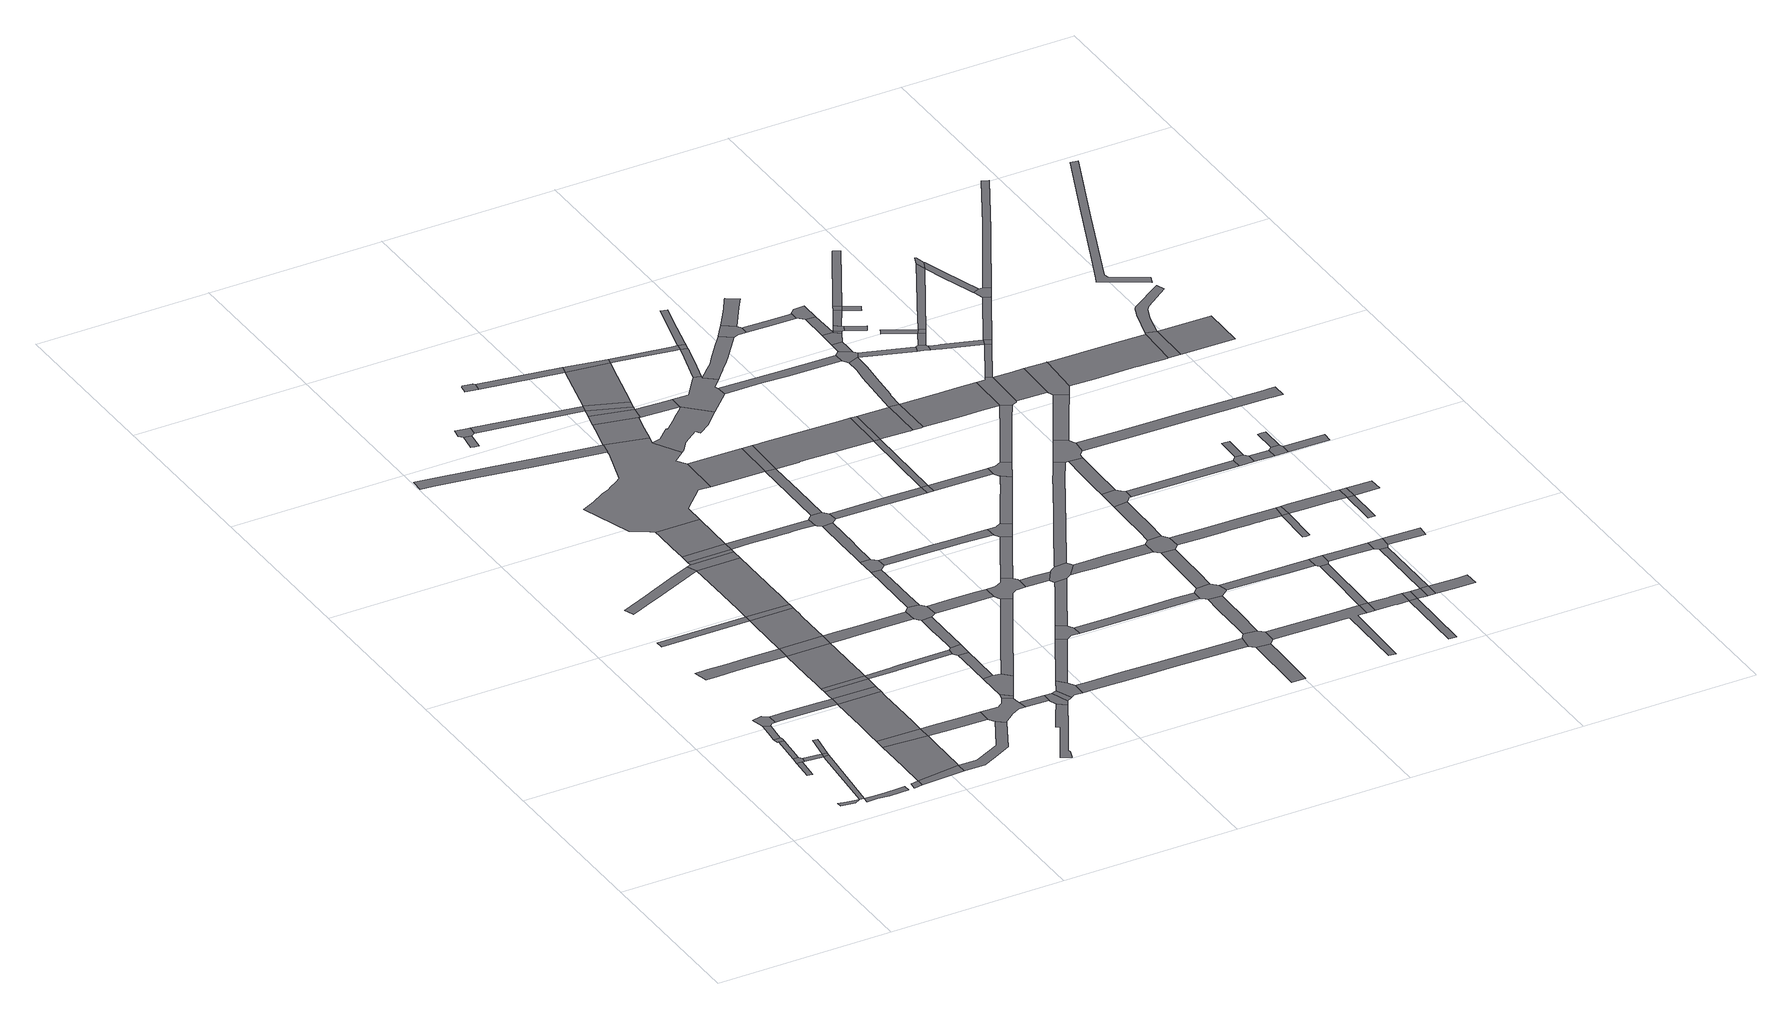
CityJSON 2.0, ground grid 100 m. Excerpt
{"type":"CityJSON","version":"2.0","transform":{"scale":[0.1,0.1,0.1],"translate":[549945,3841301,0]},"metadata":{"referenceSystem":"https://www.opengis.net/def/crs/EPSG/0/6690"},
"CityObjects":{
"road1":{"type":"Road","attributes":{"RoadStructureAttribute.sectionType":"1"},"geometry":[{"type":"MultiSurface","lod":"1","boundaries":[[[0,1,2,3,4,5]]]}]},
"road2":{"type":"Road","attributes":{"RoadStructureAttribute.sectionType":"1"},"geometry":[{"type":"MultiSurface","lod":"1","boundaries":[[[6,7,8,9]]]}]},
"road3":{"type":"Road","geometry":[{"type":"MultiSurface","lod":"1","boundaries":[[[10,6,9,11,12,13,14,15,16]]]}]},
"road4":{"type":"Road","attributes":{"RoadStructureAttribute.sectionType":"1"},"geometry":[{"type":"MultiSurface","lod":"1","boundaries":[[[17,10,16,18]]]}]},
"road5":{"type":"Road","attributes":{"RoadStructureAttribute.sectionType":"1"},"geometry":[{"type":"MultiSurface","lod":"1","boundaries":[[[19,20,5,21]]]}]},
"road6":{"type":"Road","attributes":{"RoadStructureAttribute.sectionType":"1"},"geometry":[{"type":"MultiSurface","lod":"1","boundaries":[[[12,11,20,22]]]}]},
"road7":{"type":"Road","geometry":[{"type":"MultiSurface","lod":"1","boundaries":[[[23,24,25,26,27,28,17,18]]]}]},
"road8":{"type":"Road","attributes":{"RoadStructureAttribute.sectionType":"1"},"geometry":[{"type":"MultiSurface","lod":"1","boundaries":[[[29,30,31,21,32,33,34,35,36,37]]]}]},
"road9":{"type":"Road","attributes":{"RoadStructureAttribute.sectionType":"1"},"geometry":[{"type":"MultiSurface","lod":"1","boundaries":[[[38,39,27,26,40]]]}]},
"road10":{"type":"Road","geometry":[{"type":"MultiSurface","lod":"1","boundaries":[[[22,20,19,41]]]}]},
"road11":{"type":"Road","geometry":[{"type":"MultiSurface","lod":"1","boundaries":[[[42,43,44,38,40,45,46,47,48]]]}]},
"road12":{"type":"Road","geometry":[{"type":"MultiSurface","lod":"1","boundaries":[[[49,50,51,22,41]]]}]},
"road13":{"type":"Road","attributes":{"RoadStructureAttribute.sectionType":"1"},"geometry":[{"type":"MultiSurface","lod":"1","boundaries":[[[52,53,54,55,56]]]}]},
"road14":{"type":"Road","attributes":{"RoadStructureAttribute.sectionType":"1"},"geometry":[{"type":"MultiSurface","lod":"1","boundaries":[[[57,58,59,48,47,60,61,62,63,64]]]}]},
"road15":{"type":"Road","geometry":[{"type":"MultiSurface","lod":"1","boundaries":[[[65,52,56,66]]]}]},
"road16":{"type":"Road","attributes":{"function":"2","RoadStructureAttribute.sectionType":"1"},"geometry":[{"type":"MultiSurface","lod":"1","boundaries":[[[67,68,69,52,65,70,71,72,73,74]]]}]},
"road17":{"type":"Road","attributes":{"RoadStructureAttribute.sectionType":"1"},"geometry":[{"type":"MultiSurface","lod":"1","boundaries":[[[75,76,77,78,79,80,81,82,83,84,85,86]]]}]},
"road18":{"type":"Road","geometry":[{"type":"MultiSurface","lod":"1","boundaries":[[[87,67,74,88]]]}]},
"road19":{"type":"Road","attributes":{"RoadStructureAttribute.sectionType":"1"},"geometry":[{"type":"MultiSurface","lod":"1","boundaries":[[[89,90,91,92]]]}]},
"road20":{"type":"Road","attributes":{"function":"2","RoadStructureAttribute.sectionType":"1"},"geometry":[{"type":"MultiSurface","lod":"1","boundaries":[[[63,93,94,95,87,88,96,97,98,99,100,101]]]}]},
"road21":{"type":"Road","geometry":[{"type":"MultiSurface","lod":"1","boundaries":[[[64,63,101,102]]]}]},
"road22":{"type":"Road","attributes":{"function":"2","RoadStructureAttribute.sectionType":"1"},"geometry":[{"type":"MultiSurface","lod":"1","boundaries":[[[103,104,105,64,102,106]]]}]},
"road23":{"type":"Road","attributes":{"RoadStructureAttribute.sectionType":"1"},"geometry":[{"type":"MultiSurface","lod":"1","boundaries":[[[107,108,109,110,111,112,113,114,115,116,117,118,119]]]}]},
"road24":{"type":"Road","geometry":[{"type":"MultiSurface","lod":"1","boundaries":[[[120,103,106,121]]]}]},
"road25":{"type":"Road","attributes":{"function":"2","RoadStructureAttribute.sectionType":"1"},"geometry":[{"type":"MultiSurface","lod":"1","boundaries":[[[85,122,123,124,125,126,120,121,127,128,129,130,131]]]}]},
"road26":{"type":"Road","attributes":{"RoadStructureAttribute.sectionType":"1"},"geometry":[{"type":"MultiSurface","lod":"1","boundaries":[[[132,133,134,135,136,65,66,137,138,139,140]]]}]},
"road27":{"type":"Road","attributes":{"RoadStructureAttribute.sectionType":"1"},"geometry":[{"type":"MultiSurface","lod":"1","boundaries":[[[141,142,143,88,74,144,145,146,147,148]]]}]},
"road28":{"type":"Road","geometry":[{"type":"MultiSurface","lod":"1","boundaries":[[[86,85,131,149]]]}]},
"road29":{"type":"Road","attributes":{"function":"2","RoadStructureAttribute.sectionType":"1"},"geometry":[{"type":"MultiSurface","lod":"1","boundaries":[[[91,150,151,152,153,154,155,156,157,86,149,158,159,160,161,162]]]}]},
"road30":{"type":"Road","geometry":[{"type":"MultiSurface","lod":"1","boundaries":[[[92,91,162,163,164]]]}]},
"road31":{"type":"Road","attributes":{"function":"2","RoadStructureAttribute.sectionType":"1"},"geometry":[{"type":"MultiSurface","lod":"1","boundaries":[[[119,165,166,167,168,92,164,169,170,171,172,173,174]]]}]},
"road32":{"type":"Road","attributes":{"RoadStructureAttribute.sectionType":"1"},"geometry":[{"type":"MultiSurface","lod":"1","boundaries":[[[175,176,177,178,179,180,181,182,183,184,185,186,187]]]}]},
"road33":{"type":"Road","attributes":{"RoadStructureAttribute.sectionType":"1"},"geometry":[{"type":"MultiSurface","lod":"1","boundaries":[[[188,189,190,121,106,191,192,193,194]]]}]},
"road34":{"type":"Road","geometry":[{"type":"MultiSurface","lod":"1","boundaries":[[[195,196,197,198,199]]]}]},
"road35":{"type":"Road","geometry":[{"type":"MultiSurface","lod":"1","boundaries":[[[200,201,202,203,148,147,132,140,204,205,206,207,208,209,210,211]]]}]},
"road36":{"type":"Road","geometry":[{"type":"MultiSurface","lod":"1","boundaries":[[[212,213,107,119,174,214]]]}]},
"road37":{"type":"Road","geometry":[{"type":"MultiSurface","lod":"1","boundaries":[[[215,216,217,195,199,218,219]]]}]},
"road38":{"type":"Road","attributes":{"RoadStructureAttribute.sectionType":"1"},"geometry":[{"type":"MultiSurface","lod":"1","boundaries":[[[220,212,214,221,222]]]}]},
"road39":{"type":"Road","geometry":[{"type":"MultiSurface","lod":"1","boundaries":[[[223,224,220,222]]]}]},
"road40":{"type":"Road","attributes":{"RoadStructureAttribute.sectionType":"1"},"geometry":[{"type":"MultiSurface","lod":"1","boundaries":[[[225,226,227,228,229,230,231,232,233,234,235,236,237]]]}]},
"road41":{"type":"Road","attributes":{"function":"2","RoadStructureAttribute.sectionType":"1"},"geometry":[{"type":"MultiSurface","lod":"1","boundaries":[[[238,239,240,224,223,241]]]}]},
"road42":{"type":"Road","attributes":{"RoadStructureAttribute.sectionType":"1"},"geometry":[{"type":"MultiSurface","lod":"1","boundaries":[[[242,243,244,245,246,149,131,247,248,249,250,251,252,253,254]]]}]},
"road43":{"type":"Road","attributes":{"RoadStructureAttribute.sectionType":"1"},"geometry":[{"type":"MultiSurface","lod":"1","boundaries":[[[255,200,211,256]]]}]},
"road44":{"type":"Road","attributes":{"RoadStructureAttribute.sectionType":"1"},"geometry":[{"type":"MultiSurface","lod":"1","boundaries":[[[210,209,257,258,259]]]}]},
"road45":{"type":"Road","geometry":[{"type":"MultiSurface","lod":"1","boundaries":[[[260,261,262,255,256,263,264,265]]]}]},
"road46":{"type":"Road","attributes":{"RoadStructureAttribute.sectionType":"1"},"geometry":[{"type":"MultiSurface","lod":"1","boundaries":[[[266,267,268,261,260,269,270]]]}]},
"road47":{"type":"Road","geometry":[{"type":"MultiSurface","lod":"1","boundaries":[[[271,272,194,193,266,270]]]}]},
"road48":{"type":"Road","geometry":[{"type":"MultiSurface","lod":"1","boundaries":[[[259,258,273,225,237,274,275]]]}]},
"road49":{"type":"Road","geometry":[{"type":"MultiSurface","lod":"1","boundaries":[[[187,186,276,277,278,279,280,281,282,283,284,285,286,287,238,241,288,289,290,291,292,293,294,295,296]]]}]},
"road50":{"type":"Road","attributes":{"RoadStructureAttribute.sectionType":"1"},"geometry":[{"type":"MultiSurface","lod":"1","boundaries":[[[297,275,274,298]]]}]},
"road51":{"type":"Road","attributes":{"RoadStructureAttribute.sectionType":"1"},"geometry":[{"type":"MultiSurface","lod":"1","boundaries":[[[299,300,301,302,303,304,305,272,271]]]}]},
"road52":{"type":"Road","attributes":{"RoadStructureAttribute.sectionType":"1"},"geometry":[{"type":"MultiSurface","lod":"1","boundaries":[[[306,219,218,307,308]]]}]},
"road53":{"type":"Road","geometry":[{"type":"MultiSurface","lod":"1","boundaries":[[[309,310,311,312,313,314,315,316]]]}]},
"road54":{"type":"Road","geometry":[{"type":"MultiSurface","lod":"1","boundaries":[[[317,318,297,298,319,320,321,322,323]]]}]},
"road55":{"type":"Road","geometry":[{"type":"MultiSurface","lod":"1","boundaries":[[[324,254,253,325,326,301,300,327,328,329,330]]]}]},
"road56":{"type":"Road","attributes":{"RoadStructureAttribute.sectionType":"1"},"geometry":[{"type":"MultiSurface","lod":"1","boundaries":[[[223,222,331,332,333,334,335,336,337,338,339]]]}]},
"road57":{"type":"Road","attributes":{"RoadStructureAttribute.sectionType":"1"},"geometry":[{"type":"MultiSurface","lod":"1","boundaries":[[[340,341,342,324,330,343,344,345]]]}]},
"road58":{"type":"Road","attributes":{"RoadStructureAttribute.sectionType":"1"},"geometry":[{"type":"MultiSurface","lod":"1","boundaries":[[[346,347,348,349,265,264,350,351]]]}]},
"road59":{"type":"Road","geometry":[{"type":"MultiSurface","lod":"1","boundaries":[[[352,340,345,353,354,355,356,357]]]}]},
"road60":{"type":"Road","attributes":{"RoadStructureAttribute.sectionType":"1"},"geometry":[{"type":"MultiSurface","lod":"1","boundaries":[[[358,359,360,361,317,323,362,363]]]}]},
"road61":{"type":"Road","geometry":[{"type":"MultiSurface","lod":"1","boundaries":[[[364,365,296,295,366,367,368]]]}]},
"road62":{"type":"Road","attributes":{"RoadStructureAttribute.sectionType":"1"},"geometry":[{"type":"MultiSurface","lod":"1","boundaries":[[[369,315,314,313,370,371]]]}]},
"road63":{"type":"Road","attributes":{"RoadStructureAttribute.sectionType":"1"},"geometry":[{"type":"MultiSurface","lod":"1","boundaries":[[[372,373,329,328,374,375,376,377]]]}]},
"road64":{"type":"Road","attributes":{"RoadStructureAttribute.sectionType":"1"},"geometry":[{"type":"MultiSurface","lod":"1","boundaries":[[[378,379,380,381,382,383,384,352,357]]]}]},
"road65":{"type":"Road","geometry":[{"type":"MultiSurface","lod":"1","boundaries":[[[385,364,368,386,387,388]]]}]},
"road66":{"type":"Road","geometry":[{"type":"MultiSurface","lod":"1","boundaries":[[[389,390,391,339,338,392,393,381,380,394,395,396,397,398]]]}]},
"road67":{"type":"Road","attributes":{"function":"2","RoadStructureAttribute.sectionType":"1"},"geometry":[{"type":"MultiSurface","lod":"1","boundaries":[[[307,399,385,388,400]]]}]},
"road68":{"type":"Road","attributes":{"function":"2","RoadStructureAttribute.sectionType":"1"},"geometry":[{"type":"MultiSurface","lod":"1","boundaries":[[[291,290,401,402]]]}]},
"road69":{"type":"Road","geometry":[{"type":"MultiSurface","lod":"1","boundaries":[[[308,307,400,403,404]]]}]},
"road70":{"type":"Road","geometry":[{"type":"MultiSurface","lod":"1","boundaries":[[[405,406,358,363,407,408,409,410,411]]]}]},
"road71":{"type":"Road","attributes":{"RoadStructureAttribute.sectionType":"1"},"geometry":[{"type":"MultiSurface","lod":"1","boundaries":[[[412,389,398,413,414]]]}]},
"road72":{"type":"Road","attributes":{"function":"2","RoadStructureAttribute.sectionType":"1"},"geometry":[{"type":"MultiSurface","lod":"1","boundaries":[[[370,415,416,404,403,417,418,419]]]}]},
"road73":{"type":"Road","attributes":{"function":"3","RoadStructureAttribute.sectionType":"1"},"geometry":[{"type":"MultiSurface","lod":"1","boundaries":[[[420,421,422,423,424,425,426,427,428,429,430,431,432,294,293,433,434,435,436,437,438]]]}]},
"road74":{"type":"Road","geometry":[{"type":"MultiSurface","lod":"1","boundaries":[[[439,440,441,442,377,376,346,351,443,444,445,446,447,448,449]]]}]},
"road75":{"type":"Road","attributes":{"RoadStructureAttribute.sectionType":"1"},"geometry":[{"type":"MultiSurface","lod":"1","boundaries":[[[450,451,452,453,454,322,321,455,456,457,458,459,460,461,462,463]]]}]},
"road76":{"type":"Road","attributes":{"RoadStructureAttribute.sectionType":"1"},"geometry":[{"type":"MultiSurface","lod":"1","boundaries":[[[464,465,388,387,466,467,468,469]]]}]},
"road77":{"type":"Road","geometry":[{"type":"MultiSurface","lod":"1","boundaries":[[[402,401,412,414,470]]]}]},
"road78":{"type":"Road","attributes":{"RoadStructureAttribute.sectionType":"1"},"geometry":[{"type":"MultiSurface","lod":"1","boundaries":[[[471,472,473,474,475,476,477,478,479,356,355,480,481,482,483,484,485]]]}]},
"road79":{"type":"Road","geometry":[{"type":"MultiSurface","lod":"1","boundaries":[[[371,370,419,486]]]}]},
"road80":{"type":"Road","attributes":{"RoadStructureAttribute.sectionType":"1"},"geometry":[{"type":"MultiSurface","lod":"1","boundaries":[[[487,488,489,490,491,492,405,411]]]}]},
"road81":{"type":"Road","attributes":{"RoadStructureAttribute.sectionType":"1"},"geometry":[{"type":"MultiSurface","lod":"1","boundaries":[[[493,395,394,494,495,496,497,498,499,500]]]}]},
"road82":{"type":"Road","attributes":{"RoadStructureAttribute.sectionType":"1"},"geometry":[{"type":"MultiSurface","lod":"1","boundaries":[[[501,447,446,502,503,504]]]}]},
"road83":{"type":"Road","attributes":{"RoadStructureAttribute.sectionType":"1"},"geometry":[{"type":"MultiSurface","lod":"1","boundaries":[[[505,506,507,508,439,449,509,510,511]]]}]},
"road84":{"type":"Road","geometry":[{"type":"MultiSurface","lod":"1","boundaries":[[[512,513,514,469,468,420,438,515,516,517,518,519,520,521]]]}]},
"road85":{"type":"Road","attributes":{"RoadStructureAttribute.sectionType":"1"},"geometry":[{"type":"MultiSurface","lod":"1","boundaries":[[[522,523,524,525,410,409,526,527,528,529,530,531]]]}]},
"road86":{"type":"Road","geometry":[{"type":"MultiSurface","lod":"1","boundaries":[[[532,533,534,504,503,489,488,535,536]]]}]},
"road87":{"type":"Road","attributes":{"function":"2","RoadStructureAttribute.sectionType":"1"},"geometry":[{"type":"MultiSurface","lod":"1","boundaries":[[[537,538,539,470,414,540,541,542,543,544,545,546,547,548]]]}]},
"road88":{"type":"Road","attributes":{"RoadStructureAttribute.sectionType":"1"},"geometry":[{"type":"MultiSurface","lod":"1","boundaries":[[[549,486,419,550,551,552,553,554]]]}]},
"road89":{"type":"Road","geometry":[{"type":"MultiSurface","lod":"1","boundaries":[[[555,556,485,484,505,511,557]]]}]},
"road90":{"type":"Road","geometry":[{"type":"MultiSurface","lod":"1","boundaries":[[[500,499,558,559]]]}]},
"road91":{"type":"Road","attributes":{"RoadStructureAttribute.sectionType":"1"},"geometry":[{"type":"MultiSurface","lod":"1","boundaries":[[[553,560,512,521,561,562,563,564,565]]]}]},
"road92":{"type":"Road","attributes":{"RoadStructureAttribute.sectionType":"1"},"geometry":[{"type":"MultiSurface","lod":"1","boundaries":[[[566,567,568,569,570,571,572,573]]]}]},
"road93":{"type":"Road","attributes":{"RoadStructureAttribute.sectionType":"1"},"geometry":[{"type":"MultiSurface","lod":"1","boundaries":[[[547,500,559,574]]]}]},
"road94":{"type":"Road","geometry":[{"type":"MultiSurface","lod":"1","boundaries":[[[575,463,462,566,573,576,577,578,579]]]}]},
"road95":{"type":"Road","geometry":[{"type":"MultiSurface","lod":"1","boundaries":[[[554,553,565,580]]]}]},
"road96":{"type":"Road","attributes":{"RoadStructureAttribute.sectionType":"1"},"geometry":[{"type":"MultiSurface","lod":"1","boundaries":[[[581,582,583,536,535,584,585,586,587,588,589,590]]]}]},
"road97":{"type":"Road","attributes":{"function":"3","RoadStructureAttribute.sectionType":"1"},"geometry":[{"type":"MultiSurface","lod":"1","boundaries":[[[591,592,593,594,595,596,597,598,520,519,599,600,601,602,603,604,605,606,607]]]}]},
"road98":{"type":"Road","attributes":{"RoadStructureAttribute.sectionType":"1"},"geometry":[{"type":"MultiSurface","lod":"1","boundaries":[[[608,609,559,558,610,611,612,613]]]}]},
"road99":{"type":"Road","geometry":[{"type":"MultiSurface","lod":"1","boundaries":[[[548,547,574,614]]]}]},
"road100":{"type":"Road","attributes":{"RoadStructureAttribute.sectionType":"1"},"geometry":[{"type":"MultiSurface","lod":"1","boundaries":[[[615,616,617,618,619,620,621,622,555,557,623,624,625,626]]]}]},
"road101":{"type":"Road","attributes":{"RoadStructureAttribute.sectionType":"1"},"geometry":[{"type":"MultiSurface","lod":"1","boundaries":[[[627,628,629,630,631,575,579,632,633,634]]]}]},
"road102":{"type":"Road","attributes":{"RoadStructureAttribute.sectionType":"1"},"geometry":[{"type":"MultiSurface","lod":"1","boundaries":[[[635,554,580,636,637,638]]]}]},
"road103":{"type":"Road","attributes":{"RoadStructureAttribute.sectionType":"1"},"geometry":[{"type":"MultiSurface","lod":"1","boundaries":[[[639,516,515,640,641,642,643]]]}]},
"road104":{"type":"Road","geometry":[{"type":"MultiSurface","lod":"1","boundaries":[[[644,645,646,531,530,647,627,634,648,649,650,651]]]}]},
"road105":{"type":"Road","attributes":{"RoadStructureAttribute.sectionType":"1"},"geometry":[{"type":"MultiSurface","lod":"1","boundaries":[[[652,653,654,655,656,657,658,659,660,661,662,663,664,533,532,665,666,667,668,669,670,671,672,673,674]]]}]},
"road106":{"type":"Road","attributes":{"function":"2","RoadStructureAttribute.sectionType":"1"},"geometry":[{"type":"MultiSurface","lod":"1","boundaries":[[[675,614,574,676,677,678,679,680,681]]]}]},
"road107":{"type":"Road","attributes":{"RoadStructureAttribute.sectionType":"1"},"geometry":[{"type":"MultiSurface","lod":"1","boundaries":[[[682,683,684,685,646,645,686,687,688]]]}]},
"road108":{"type":"Road","attributes":{"RoadStructureAttribute.sectionType":"1"},"geometry":[{"type":"MultiSurface","lod":"1","boundaries":[[[689,690,691,692,578,577,693,694,695,696,697,698,699,700,701,702,703,704]]]}]},
"road109":{"type":"Road","geometry":[{"type":"MultiSurface","lod":"1","boundaries":[[[705,706,707,591,607,708,709,710,711,712]]]}]},
"road110":{"type":"Road","geometry":[{"type":"MultiSurface","lod":"1","boundaries":[[[713,714,715,613,612,716,615,626,717]]]}]},
"road111":{"type":"Road","geometry":[{"type":"MultiSurface","lod":"1","boundaries":[[[681,680,718,719,720,721]]]}]},
"road112":{"type":"Road","geometry":[{"type":"MultiSurface","lod":"1","boundaries":[[[722,723,590,589,682,688,724,725]]]}]},
"road113":{"type":"Road","attributes":{"RoadStructureAttribute.sectionType":"1"},"geometry":[{"type":"MultiSurface","lod":"1","boundaries":[[[726,727,728,729,730,731,723,722]]]}]},
"road114":{"type":"Road","attributes":{"function":"3","RoadStructureAttribute.sectionType":"1"},"geometry":[{"type":"MultiSurface","lod":"1","boundaries":[[[732,733,734,735,705,712,736,737]]]}]},
"road115":{"type":"Road","attributes":{"RoadStructureAttribute.sectionType":"1"},"geometry":[{"type":"MultiSurface","lod":"1","boundaries":[[[738,739,740,741,742,743,744,745,681,721]]]}]},
"road116":{"type":"Road","attributes":{"RoadStructureAttribute.sectionType":"1"},"geometry":[{"type":"MultiSurface","lod":"1","boundaries":[[[746,711,710,747,748,749]]]}]},
"road117":{"type":"Road","attributes":{"RoadStructureAttribute.sectionType":"1"},"geometry":[{"type":"MultiSurface","lod":"1","boundaries":[[[651,650,750,751,752,753]]]}]},
"road118":{"type":"Road","geometry":[{"type":"MultiSurface","lod":"1","boundaries":[[[754,755,756,729,728,757,758,759,760]]]}]},
"road119":{"type":"Road","geometry":[{"type":"MultiSurface","lod":"1","boundaries":[[[761,762,763,643,642,764,765,743,742,766,767]]]}]},
"road120":{"type":"Road","attributes":{"RoadStructureAttribute.sectionType":"1"},"geometry":[{"type":"MultiSurface","lod":"1","boundaries":[[[768,769,713,717,770,771,772]]]}]},
"road121":{"type":"Road","attributes":{"function":"2","RoadStructureAttribute.sectionType":"1"},"geometry":[{"type":"MultiSurface","lod":"1","boundaries":[[[773,774,775,776,721,720,777,778,779,768,780]]]}]},
"road122":{"type":"Road","attributes":{"RoadStructureAttribute.sectionType":"1"},"geometry":[{"type":"MultiSurface","lod":"1","boundaries":[[[781,782,783,784,756,755,785,786,787]]]}]},
"road123":{"type":"Road","attributes":{"RoadStructureAttribute.sectionType":"1"},"geometry":[{"type":"MultiSurface","lod":"1","boundaries":[[[788,761,767,789,790]]]}]},
"road124":{"type":"Road","geometry":[{"type":"MultiSurface","lod":"1","boundaries":[[[704,703,791,792]]]}]},
"road125":{"type":"Road","geometry":[{"type":"MultiSurface","lod":"1","boundaries":[[[793,794,795,788,790,796,797]]]}]},
"road126":{"type":"Road","geometry":[{"type":"MultiSurface","lod":"1","boundaries":[[[798,799,800,652,674,781,787,801,802,803,804,805,806]]]}]},
"road127":{"type":"Road","attributes":{"RoadStructureAttribute.sectionType":"1"},"geometry":[{"type":"MultiSurface","lod":"1","boundaries":[[[807,793,797,808,809]]]}]},
"road128":{"type":"Road","attributes":{"RoadStructureAttribute.sectionType":"1"},"geometry":[{"type":"MultiSurface","lod":"1","boundaries":[[[810,797,796,811]]]}]},
"road129":{"type":"Road","geometry":[{"type":"MultiSurface","lod":"1","boundaries":[[[812,813,749,748,814,815,807,809,816]]]}]},
"road130":{"type":"Road","attributes":{"RoadStructureAttribute.sectionType":"1"},"geometry":[{"type":"MultiSurface","lod":"1","boundaries":[[[817,818,819,820,821,725,724,822,823,824,825,826,827,828,829,830,831,832,833,834]]]}]},
"road131":{"type":"Road","geometry":[{"type":"MultiSurface","lod":"1","boundaries":[[[835,810,811,836,837,838]]]}]},
"road132":{"type":"Road","attributes":{"RoadStructureAttribute.sectionType":"1"},"geometry":[{"type":"MultiSurface","lod":"1","boundaries":[[[839,840,841,704,792,842]]]}]},
"road133":{"type":"Road","attributes":{"RoadStructureAttribute.sectionType":"1"},"geometry":[{"type":"MultiSurface","lod":"1","boundaries":[[[766,742,843,844]]]}]},
"road134":{"type":"Road","attributes":{"RoadStructureAttribute.sectionType":"1"},"geometry":[{"type":"MultiSurface","lod":"1","boundaries":[[[845,846,847,848,849,792,791,850,851,852,853,854]]]}]},
"road135":{"type":"Road","geometry":[{"type":"MultiSurface","lod":"1","boundaries":[[[855,856,857,837,836]]]}]},
"road136":{"type":"Road","attributes":{"RoadStructureAttribute.sectionType":"1"},"geometry":[{"type":"MultiSurface","lod":"1","boundaries":[[[858,835,838,859]]]}]},
"road137":{"type":"Road","geometry":[{"type":"MultiSurface","lod":"1","boundaries":[[[753,752,839,842,860,861]]]}]},
"road138":{"type":"Road","attributes":{"RoadStructureAttribute.sectionType":"1"},"geometry":[{"type":"MultiSurface","lod":"1","boundaries":[[[853,862,863,864]]]}]},
"road139":{"type":"Road","geometry":[{"type":"MultiSurface","lod":"1","boundaries":[[[865,866,867,780,768,772,868,869,870,871,872,873]]]}]},
"road140":{"type":"Road","geometry":[{"type":"MultiSurface","lod":"1","boundaries":[[[874,858,859,875]]]}]},
"road141":{"type":"Road","geometry":[{"type":"MultiSurface","lod":"1","boundaries":[[[854,853,864,876]]]}]},
"road142":{"type":"Road","geometry":[{"type":"MultiSurface","lod":"1","boundaries":[[[877,878,844,843,879,880,881,882,883]]]}]},
"road143":{"type":"Road","attributes":{"RoadStructureAttribute.sectionType":"1"},"geometry":[{"type":"MultiSurface","lod":"1","boundaries":[[[884,885,798,806,886,887,888,889]]]}]},
"road144":{"type":"Road","attributes":{"RoadStructureAttribute.sectionType":"1"},"geometry":[{"type":"MultiSurface","lod":"1","boundaries":[[[760,759,890,891]]]}]},
"road145":{"type":"Road","geometry":[{"type":"MultiSurface","lod":"1","boundaries":[[[892,893,894,875,859]]]}]},
"road146":{"type":"Road","geometry":[{"type":"MultiSurface","lod":"1","boundaries":[[[895,896,897,898,899]]]}]},
"road147":{"type":"Road","attributes":{"RoadStructureAttribute.sectionType":"1"},"geometry":[{"type":"MultiSurface","lod":"1","boundaries":[[[900,876,864,901,902]]]}]},
"road148":{"type":"Road","attributes":{"RoadStructureAttribute.sectionType":"1"},"geometry":[{"type":"MultiSurface","lod":"1","boundaries":[[[898,877,883,903]]]}]},
"road149":{"type":"Road","attributes":{"RoadStructureAttribute.sectionType":"1"},"geometry":[{"type":"MultiSurface","lod":"1","boundaries":[[[904,861,860,905,906,907]]]}]},
"road150":{"type":"Road","geometry":[{"type":"MultiSurface","lod":"1","boundaries":[[[833,908,909,910,911]]]}]},
"road151":{"type":"Road","attributes":{"function":"2","RoadStructureAttribute.sectionType":"1"},"geometry":[{"type":"MultiSurface","lod":"1","boundaries":[[[912,872,871,913,914,915]]]}]},
"road152":{"type":"Road","geometry":[{"type":"MultiSurface","lod":"1","boundaries":[[[902,901,916,917]]]}]},
"road153":{"type":"Road","geometry":[{"type":"MultiSurface","lod":"1","boundaries":[[[899,898,903,918]]]}]},
"road154":{"type":"Road","geometry":[{"type":"MultiSurface","lod":"1","boundaries":[[[834,833,911,919]]]}]},
"road155":{"type":"Road","attributes":{"RoadStructureAttribute.sectionType":"1"},"geometry":[{"type":"MultiSurface","lod":"1","boundaries":[[[920,865,873,921]]]}]},
"road156":{"type":"Road","attributes":{"RoadStructureAttribute.sectionType":"1"},"geometry":[{"type":"MultiSurface","lod":"1","boundaries":[[[922,923,924,881,880,925,926,927,928]]]}]},
"road157":{"type":"Road","attributes":{"RoadStructureAttribute.sectionType":"1"},"geometry":[{"type":"MultiSurface","lod":"1","boundaries":[[[929,902,917,930]]]}]},
"road158":{"type":"Road","attributes":{"RoadStructureAttribute.sectionType":"1"},"geometry":[{"type":"MultiSurface","lod":"1","boundaries":[[[931,932,874,875,933]]]}]},
"road159":{"type":"Road","geometry":[{"type":"MultiSurface","lod":"1","boundaries":[[[934,935,915,914,936,884,889,937,938,939]]]}]},
"road160":{"type":"Road","attributes":{"RoadStructureAttribute.sectionType":"1"},"geometry":[{"type":"MultiSurface","lod":"1","boundaries":[[[940,941,917,916,942,943,944]]]}]},
"road161":{"type":"Road","geometry":[{"type":"MultiSurface","lod":"1","boundaries":[[[907,906,945,929,930,946,947]]]}]},
"road162":{"type":"Road","geometry":[{"type":"MultiSurface","lod":"1","boundaries":[[[928,927,920,921,948,949]]]}]},
"road163":{"type":"Road","attributes":{"RoadStructureAttribute.sectionType":"1"},"geometry":[{"type":"MultiSurface","lod":"1","boundaries":[[[950,919,911,951,952,953,954,955,956]]]}]},
"road164":{"type":"Road","attributes":{"RoadStructureAttribute.sectionType":"1"},"geometry":[{"type":"MultiSurface","lod":"1","boundaries":[[[957,958,959,899,918,960,961,962]]]}]},
"road165":{"type":"Road","geometry":[{"type":"MultiSurface","lod":"1","boundaries":[[[963,891,890,964,965,966,967]]]}]},
"road166":{"type":"Road","geometry":[{"type":"MultiSurface","lod":"1","boundaries":[[[968,969,970,963,967]]]}]},
"road167":{"type":"Road","attributes":{"RoadStructureAttribute.sectionType":"1"},"geometry":[{"type":"MultiSurface","lod":"1","boundaries":[[[947,946,971,972]]]}]},
"road168":{"type":"Road","attributes":{"RoadStructureAttribute.sectionType":"1"},"geometry":[{"type":"MultiSurface","lod":"1","boundaries":[[[973,974,975,976,977,978,979,980,981,803,802,982,983,984,985,986,987,988,989]]]}]},
"road169":{"type":"Road","attributes":{"RoadStructureAttribute.sectionType":"1"},"geometry":[{"type":"MultiSurface","lod":"1","boundaries":[[[990,928,949,991,992]]]}]},
"road170":{"type":"Road","geometry":[{"type":"MultiSurface","lod":"1","boundaries":[[[955,993,994,995,996,997,998]]]}]},
"road171":{"type":"Road","attributes":{"RoadStructureAttribute.sectionType":"1"},"geometry":[{"type":"MultiSurface","lod":"1","boundaries":[[[966,965,999,1000]]]}]},
"road172":{"type":"Road","geometry":[{"type":"MultiSurface","lod":"1","boundaries":[[[956,955,998,1001]]]}]},
"road173":{"type":"Road","geometry":[{"type":"MultiSurface","lod":"1","boundaries":[[[1002,1000,999,1003,1004,1005]]]}]},
"road174":{"type":"Road","attributes":{"function":"2","RoadStructureAttribute.sectionType":"1"},"geometry":[{"type":"MultiSurface","lod":"1","boundaries":[[[1006,1007,1008,939,938,1009,1010,1011,1012,1013,1014]]]}]},
"road175":{"type":"Road","geometry":[{"type":"MultiSurface","lod":"1","boundaries":[[[1015,957,962,1016,1017]]]}]},
"road176":{"type":"Road","attributes":{"RoadStructureAttribute.sectionType":"1"},"geometry":[{"type":"MultiSurface","lod":"1","boundaries":[[[1001,998,1018,1019]]]}]},
"road177":{"type":"Road","geometry":[{"type":"MultiSurface","lod":"1","boundaries":[[[1020,1021,1022,1002,1005]]]}]},
"road178":{"type":"Road","attributes":{"RoadStructureAttribute.sectionType":"1"},"geometry":[{"type":"MultiSurface","lod":"1","boundaries":[[[1023,1024,1025,1016,962,1026,1027,1028,1029]]]}]},
"road179":{"type":"Road","geometry":[{"type":"MultiSurface","lod":"1","boundaries":[[[1029,1028,1030,1031,990,992,1032,1033,1034,1035,1036]]]}]},
"road180":{"type":"Road","attributes":{"RoadStructureAttribute.sectionType":"1"},"geometry":[{"type":"MultiSurface","lod":"1","boundaries":[[[1004,1003,1037,1038]]]}]},
"road181":{"type":"Road","geometry":[{"type":"MultiSurface","lod":"1","boundaries":[[[1039,1014,1013,1040,1041]]]}]},
"road182":{"type":"Road","attributes":{"RoadStructureAttribute.sectionType":"1"},"geometry":[{"type":"MultiSurface","lod":"1","boundaries":[[[1042,1043,1044,1036,1035,1045,1046,1047,1048]]]}]},
"road183":{"type":"Road","attributes":{"function":"2","RoadStructureAttribute.sectionType":"1"},"geometry":[{"type":"MultiSurface","lod":"1","boundaries":[[[1041,1040,1049,1050,1051]]]}]},
"road184":{"type":"Road","attributes":{"RoadStructureAttribute.sectionType":"1"},"geometry":[{"type":"MultiSurface","lod":"1","boundaries":[[[1052,1053,1054,1055,1056,1057,1039,1041,1058,1059,1060,1061,1062,1063]]]}]},
"road185":{"type":"Road","attributes":{"RoadStructureAttribute.sectionType":"1"},"geometry":[{"type":"MultiSurface","lod":"1","boundaries":[[[1064,1065,1066,1067,1068,1069,1070,1071,1072,1073,1074,1075]]]}]}
},
"vertices":[
[483,180,0],[419,191,0],[370,201,0],[371,173,0],[451,160,0],[485,180,0],
[377,636,0],[365,508,0],[397,505,0],[408,633,0],
[382,683,0],[420,632,0],[423,663,0],[420,668,0],[418,671,0],[416,673,0],[410,681,0],
[399,859,0],[428,855,0],
[556,627,0],[526,622,0],[508,177,0],
[531,652,0],
[429,865,0],[429,869,0],[426,887,0],[425,889,0],[386,888,0],[392,859,0],
[706,176,0],[635,174,0],[565,175,0],[507,143,0],[568,142,0],[634,137,0],[689,138,0],[744,139,0],[743,178,0],
[400,1025,0],[394,959,0],[438,1013,0],
[559,647,0],
[440,1114,0],[385,1101,0],[401,1034,0],[452,1024,0],[457,1029,0],[473,1029,0],[473,1091,0],
[582,782,0],[554,787,0],[532,652,0],
[828,189,0],[782,180,0],[778,140,0],[783,140,0],[828,148,0],
[761,1086,0],[688,1088,0],[597,1089,0],[509,1029,0],[612,1028,0],[711,1026,0],[834,1025,0],[834,1084,0],
[1078,221,0],[1077,160,0],
[830,557,0],[830,424,0],[829,338,0],[1079,230,0],[1080,348,0],[1081,459,0],[1081,539,0],[1081,540,0],
[745,1632,0],[644,1633,0],[530,1633,0],[425,1635,0],[353,1635,0],[372,1555,0],[439,1554,0],[540,1554,0],[659,1553,0],[753,1552,0],[834,1550,0],[835,1629,0],
[831,621,0],[1081,618,0],
[330,1982,0],[330,1937,0],[839,1938,0],[839,1978,0],
[833,936,0],[832,793,0],[831,677,0],[1082,699,0],[1083,846,0],[1083,852,0],[1083,853,0],[1083,985,0],[1084,1023,0],
[1084,1081,0],
[834,1159,0],[834,1108,0],[834,1094,0],[1084,1160,0],
[816,2539,0],[788,2528,0],[714,2496,0],[635,2462,0],[542,2421,0],[499,2403,0],[338,2332,0],[359,2279,0],[382,2287,0],[459,2320,0],[527,2349,0],[664,2407,0],[839,2482,0],
[833,1194,0],[1084,1196,0],
[835,1550,0],[834,1448,0],[834,1349,0],[834,1338,0],[833,1247,0],[1084,1198,0],[1084,1232,0],[1085,1370,0],[1085,1499,0],[1085,1552,0],
[1443,494,0],[1394,401,0],[1336,291,0],[1269,258,0],[1184,219,0],[1196,158,0],[1265,192,0],[1382,249,0],[1491,457,0],
[1295,613,0],[1241,615,0],[1138,617,0],[1177,537,0],[1279,534,0],[1370,532,0],[1420,530,0],[1424,611,0],
[1087,1629,0],
[839,1925,0],[839,1919,0],[839,1918,0],[838,1869,0],[838,1843,0],[837,1833,0],[838,1804,0],[838,1757,0],[1088,1758,0],[1088,1851,0],[1088,1870,0],[1088,1919,0],[1088,1936,0],
[1088,1952,0],[1089,1974,0],
[841,2292,0],[840,2135,0],[840,2065,0],[840,2032,0],[1089,1994,0],[1090,2074,0],[1090,2190,0],[1090,2219,0],[1090,2294,0],[1091,2482,0],
[874,3785,0],[407,3858,0],[19,3918,0],[13,3919,0],[8,3846,0],[77,3836,0],[317,3798,0],[346,3794,0],[471,3774,0],[597,3754,0],[971,3696,0],[1004,3691,0],[1018,3762,0],
[1288,1201,0],[1253,1200,0],[1245,1200,0],[1246,1160,0],[1253,1160,0],[1570,1160,0],[1577,1202,0],
[440,4167,0],[425,4066,0],[446,4063,0],[469,4060,0],[484,4160,0],
[1580,667,0],[1557,629,0],[1535,612,0],[1528,608,0],[1496,467,0],[1525,489,0],[1557,514,0],[1581,528,0],[1605,541,0],[1646,539,0],[1638,595,0],[1631,641,0],
[841,2550,0],[828,2545,0],[1091,2550,0],
[490,4233,0],[431,4243,0],[422,4190,0],[507,4176,0],[515,4230,0],
[841,2577,0],[1091,2568,0],[1091,2578,0],
[1092,2638,0],[841,2634,0],
[1793,490,0],[1741,398,0],[1684,298,0],[1704,288,0],[1652,198,0],[1560,35,0],[1614,6,0],[1633,61,0],[1628,73,0],[1762,311,0],[1821,418,0],[1822,419,0],[1840,452,0],
[841,2906,0],[841,2860,0],[840,2735,0],[1093,2904,0],
[1407,1628,0],[1281,1629,0],[1185,1630,0],[1178,1630,0],[1174,1630,0],[1174,1550,0],[1269,1550,0],[1369,1549,0],[1370,1549,0],[1376,1549,0],[1486,1548,0],[1566,1547,0],[1564,1626,0],
[1590,706,0],[1643,663,0],
[1686,538,0],[1779,534,0],[1781,589,0],
[1649,882,0],[1590,875,0],[1590,772,0],[1680,728,0],[1736,829,0],[1692,873,0],
[1592,1134,0],[1592,1079,0],[1592,970,0],[1650,1040,0],[1651,1133,0],
[1652,1219,0],[1592,1215,0],
[1779,529,0],[1858,486,0],[1823,587,0],
[1004,3687,0],[1001,3671,0],[932,3441,0],[899,3421,0],[855,3393,0],[835,3380,0],[800,3364,0],[787,3358,0],[711,3311,0],[629,3272,0],[727,2978,0],[817,2921,0],[1094,3024,0],[1224,3151,0],[1294,3149,0],[1300,3397,0],[1260,3448,0],[1329,3503,0],[1243,3659,0],[1254,3704,0],[1020,3762,0],
[1855,598,0],[1892,506,0],
[1653,1394,0],[1653,1519,0],[1594,1514,0],[1594,1477,0],[1593,1408,0],[1593,1352,0],[1593,1351,0],
[623,4215,0],[1100,4090,0],[1110,4134,0],
[677,4600,0],[667,4590,0],[660,4547,0],[659,4542,0],[732,4530,0],[733,4535,0],[740,4579,0],[731,4592,0],
[1899,680,0],[1857,602,0],[1910,516,0],[1913,518,0],[1962,517,0],[1963,597,0],[1942,637,0],
[1594,1656,0],[1567,1546,0],[1583,1527,0],[1663,1526,0],[1688,1542,0],[1682,1621,0],[1655,1650,0],
[1202,2577,0],[1265,2576,0],[1330,2576,0],[1387,2574,0],[1422,2573,0],[1445,2573,0],[1504,2572,0],[1572,2570,0],[1569,2632,0],
[1596,2038,0],[1596,1923,0],[1595,1780,0],[1655,1754,0],[1655,1929,0],[1655,2037,0],
[2042,1497,0],[1852,1160,0],[1850,1156,0],[1821,1105,0],[1948,1207,0],[2093,1468,0],
[1596,2150,0],[1665,2046,0],[1674,2054,0],[1687,2064,0],[1685,2124,0],[1655,2151,0],
[2092,1028,0],[2048,949,0],[1951,774,0],[1931,738,0],[2007,754,0],[2144,999,0],
[1066,3952,0],[1056,3910,0],[1276,3796,0],[1291,3855,0],[1302,3901,0],
[1202,4506,0],[1193,4459,0],[1203,4506,0],
[1956,1617,0],[1807,1619,0],[1748,1541,0],[1848,1539,0],[2022,1538,0],[2023,1616,0],
[1656,2300,0],[1657,2332,0],[1660,2544,0],[1599,2540,0],[1598,2332,0],[1598,2300,0],[1596,2171,0],
[1087,4037,0],[1307,3900,0],[1310,3900,0],[1322,3978,0],
[1601,2660,0],[1590,2651,0],[1579,2641,0],[1580,2561,0],[1589,2551,0],[1691,2570,0],[1687,2630,0],[1678,2640,0],[1670,2649,0],[1661,2659,0],
[1096,4073,0],[1328,4005,0],
[1605,3141,0],[1608,3389,0],
[1340,4051,0],[1112,4134,0],
[2156,1142,0],[2121,1081,0],[2156,1006,0],[2180,1019,0],[2226,1018,0],[2227,1077,0],[2208,1112,0],
[1605,3139,0],[1662,2893,0],[1664,3136,0],
[1158,4321,0],[1113,4136,0],[1345,4070,0],[1400,4296,0],[1433,4425,0],
[1536,3887,0],[1531,3881,0],[1523,3871,0],[1519,3866,0],[1480,3830,0],[1434,3787,0],[1375,3732,0],[1371,3738,0],[1370,3738,0],[1347,3717,0],[1340,3710,0],[1297,3669,0],[1250,3661,0],[1347,3518,0],[1391,3577,0],[1484,3645,0],[1502,3622,0],[1569,3667,0],[1662,3759,0],
[2138,1671,0],[2127,1652,0],[2118,1637,0],[2079,1615,0],[2120,1516,0],[2157,1538,0],[2164,1537,0],[2206,1536,0],[2209,1608,0],[2209,1620,0],[2190,1641,0],
[2784,577,0],[2602,582,0],[2421,586,0],[2232,590,0],[2037,595,0],[2029,515,0],[2131,513,0],[2175,512,0],[2337,508,0],[2483,505,0],[2615,502,0],[2822,497,0],[2906,495,0],[2916,574,0],
[1495,3972,0],[1464,3973,0],[1460,3893,0],[1532,3890,0],[1534,3890,0],[1535,3970,0],
[1668,3388,0],
[2277,2111,0],[2187,2113,0],[2109,2115,0],[2079,2115,0],[2003,2117,0],[1918,2119,0],[1886,2119,0],[1813,2121,0],[1785,2122,0],[1771,2063,0],[1896,2061,0],[2008,2058,0],[2140,2056,0],[2311,2051,0],[2308,2111,0],
[1440,4458,0],
[2346,1360,0],[2427,1506,0],[2357,1503,0],[2317,1430,0],[2259,1326,0],[2182,1188,0],
[2010,2626,0],[1891,2567,0],[1892,2567,0],[1922,2567,0],[2087,2564,0],[2116,2563,0],[2215,2562,0],[2216,2623,0],
[2296,1606,0],[2238,1534,0],[2341,1532,0],[2386,1603,0],
[2330,2014,0],[2291,1945,0],[2233,1842,0],[2169,1727,0],[2311,1857,0],[2374,1971,0],[2381,1985,0],
[1730,4100,0],[1718,4084,0],[1628,3966,0],[1790,3885,0],[1786,3949,0],[1779,3967,0],[1796,3984,0],[1832,4023,0],[1766,4074,0],[1770,4089,0],
[2812,1074,0],[2659,1075,0],[2544,1075,0],[2418,1076,0],[2316,1017,0],[2462,1016,0],[2632,1014,0],[2779,1014,0],[2918,1014,0],[2920,1073,0],
[2499,1637,0],[2427,1631,0],[2403,1615,0],[2459,1526,0],[2519,1604,0],
[2182,3376,0],[1729,3387,0],[1702,3387,0],[1675,3136,0],[1798,3133,0],[1798,3135,0],[1857,3134,0],[1921,3132,0],[1982,3131,0],[2217,3126,0],[2223,3126,0],[2227,3375,0],
[1778,4409,0],[1434,4425,0],[1582,4404,0],[1778,4368,0],[1804,4364,0],[1812,4404,0],
[2394,2128,0],[2359,2109,0],[2442,2093,0],
[2252,2561,0],[2253,2622,0],
[1797,4341,0],[1807,4224,0],[1829,4301,0],[1836,4331,0],[1837,4335,0],[1841,4355,0],
[2935,464,0],[2933,337,0],[2931,221,0],[2927,86,0],[3008,85,0],[3011,195,0],[3014,354,0],[3017,460,0],
[2260,3125,0],
[2941,607,0],[3029,473,0],[3047,491,0],[3047,572,0],[3019,601,0],
[1851,4395,0],
[2842,1597,0],[2715,1600,0],[2600,1602,0],[2530,1524,0],[2608,1522,0],[2627,1521,0],[2738,1519,0],[2837,1516,0],[2930,1514,0],[2932,1595,0],
[2030,4379,0],[2018,4364,0],[1976,4310,0],[1894,4209,0],[1866,4170,0],[1839,4144,0],[1832,4137,0],[1793,4100,0],[1859,4052,0],[1893,4089,0],[1896,4092,0],[1946,4147,0],[1972,4177,0],[2023,4240,0],[2081,4313,0],[2093,4328,0],[2095,4331,0],
[2447,2619,0],[2254,2622,0],[2281,2561,0],[2313,2561,0],[2595,2558,0],[2595,2617,0],
[2264,3374,0],
[2616,2523,0],[2540,2386,0],[2524,2359,0],[2513,2341,0],[2494,2308,0],[2459,2247,0],[2449,2228,0],[2431,2196,0],[2502,2201,0],[2563,2309,0],[2581,2341,0],[2663,2486,0],
[2949,983,0],[2946,887,0],[2943,739,0],[2942,683,0],[2941,614,0],[3024,781,0],[3026,903,0],[3028,978,0],
[1896,4733,0],[1853,4407,0],[1889,4552,0],[1934,4725,0],
[2095,3939,0],[2004,3883,0],[2159,3876,0],[2459,3871,0],[2458,3931,0],
[3054,1084,0],[3031,1109,0],[2951,1103,0],[2929,1003,0],[3048,993,0],[3063,1004,0],[3076,1015,0],[3063,1074,0],
[2910,2503,0],[2902,2488,0],[2880,2449,0],[2819,2344,0],[2801,2311,0],[2763,2239,0],[2686,2100,0],[2642,2022,0],[2615,1973,0],[2595,1937,0],[2547,1850,0],[2481,1729,0],[2435,1646,0],[2550,1730,0],[2558,1745,0],[2626,1868,0],[2697,1998,0],[2759,2110,0],[2811,2205,0],[2869,2312,0],[2887,2344,0],[2954,2458,0],[2963,2474,0],
[2448,3370,0],[2262,3125,0],[2430,3120,0],[2432,3120,0],[2435,3120,0],[2447,3120,0],[2448,3371,0],
[2960,1484,0],[2959,1430,0],[2956,1329,0],[2953,1200,0],[3034,1229,0],[3036,1371,0],[3040,1481,0],
[3570,560,0],[3457,562,0],[3302,566,0],[3141,570,0],[3177,488,0],[3288,484,0],[3390,482,0],[3468,480,0],[3471,480,0],[3485,480,0],[3479,69,0],[3519,66,0],[3530,479,0],[3549,479,0],[3581,478,0],[3583,559,0],
[2094,4464,0],[2079,4444,0],[2072,4435,0],[2120,4342,0],[2123,4344,0],[2172,4342,0],[2174,4390,0],[2158,4416,0],
[2679,2635,0],[2662,2627,0],[2641,2617,0],[2613,2527,0],[2730,2606,0],
[2449,3120,0],[2494,3119,0],[2506,3119,0],[2508,3369,0],
[3041,1624,0],[2961,1622,0],[3069,1511,0],[3068,1592,0],
[3046,1754,0],[3049,1885,0],[3051,1993,0],[2969,1983,0],[2966,1848,0],[2964,1717,0],
[2237,4681,0],[2229,4669,0],[2184,4597,0],[2107,4482,0],[2256,4567,0],[2302,4635,0],
[2513,3469,0],[2516,3469,0],[2529,3638,0],[2542,3759,0],[2546,3862,0],[2483,3837,0],[2481,3759,0],[2471,3680,0],
[2307,4387,0],[2286,4338,0],[2458,4335,0],[2459,4387,0],
[3330,1007,0],[3431,1004,0],[3577,999,0],[3578,1066,0],
[3076,2102,0],[3054,2123,0],[2973,2118,0],[3075,2020,0],[3081,2027,0],[3092,2027,0],[3093,2084,0],
[2487,3960,0],[2478,3950,0],[2468,3940,0],[2466,3861,0],[2474,3850,0],[2566,3900,0],[2548,3918,0],
[2943,3110,0],[2823,2893,0],[2817,2761,0],[2933,2967,0],[2998,3082,0],
[2845,3362,0],[2739,3364,0],[2720,3364,0],[2518,3369,0],[2726,3114,0],[2839,3112,0],[2933,3110,0],[2948,3360,0],
[2982,2473,0],[2977,2345,0],[2976,2313,0],[2974,2183,0],[3058,2314,0],[3059,2346,0],[3063,2470,0],
[2489,4029,0],[2549,3983,0],[2549,4028,0],
[3631,477,0],[3632,558,0],
[2492,4133,0],[2492,4127,0],[2490,4067,0],[2588,4100,0],[2554,4127,0],
[3014,2686,0],[3002,2667,0],[2977,2621,0],[3064,2500,0],[3091,2527,0],[3100,2609,0],[3098,2613,0],[3091,2628,0],[3082,2647,0],
[2495,4303,0],[2554,4132,0],[2551,4300,0],
[2562,4142,0],[2596,4114,0],
[2489,4420,0],[2460,4391,0],[2473,4335,0],[2473,4330,0],[2551,4421,0],
[3585,1580,0],[3523,1582,0],[3413,1584,0],[3283,1586,0],[3138,1590,0],[3215,1507,0],[3344,1505,0],[3354,1504,0],[3382,1504,0],[3478,1502,0],[3513,1501,0],[3539,1501,0],[3540,1501,0],[3573,1500,0],[3633,1498,0],[3663,1498,0],[3665,1498,0],[3675,1578,0],
[2586,4185,0],[2611,4117,0],[2630,4153,0],[2618,4159,0],
[3597,982,0],[3593,860,0],[3593,859,0],[3642,981,0],
[2835,3765,0],[2849,3804,0],
[3758,554,0],[3752,554,0],[3742,555,0],[3685,557,0],[3644,558,0],[3750,475,0],[3754,475,0],[3759,474,0],[3825,473,0],[3826,553,0],
[2714,4063,0],[2724,4080,0],[2733,4098,0],
[2656,4311,0],[2695,4290,0],
[3654,1000,0],[3655,1065,0],
[3819,60,0],[3864,55,0],[3872,473,0],
[3010,3379,0],[3004,3369,0],[2999,3359,0],[2999,3084,0],[3002,3085,0],[3030,3096,0],[3038,3109,0],[3043,3362,0],[3041,3362,0],
[2674,4344,0],[2714,4323,0],
[3874,552,0],
[2867,3811,0],[2866,3809,0],[2866,3754,0],[2901,3743,0],[2906,3782,0],[2902,3793,0],[2901,3795,0],
[3227,3065,0],[3121,2876,0],[3082,2648,0],[3084,2652,0],[3203,2862,0],[3296,3025,0],
[3710,2016,0],[3711,2076,0],
[2782,4243,0],[2791,4260,0],[2799,4276,0],
[2774,4034,0],[2765,4016,0],[2756,3998,0],[2920,3910,0],[2940,3942,0],
[3923,551,0],[3931,471,0],[3933,551,0],
[2955,3891,0],
[3753,1064,0],[3754,999,0],[3914,995,0],[3915,1060,0],
[3656,1267,0],[3676,1266,0],[3696,1266,0],[3705,1497,0],
[3158,3359,0],[3213,3101,0],[3216,3101,0],[3221,3357,0],
[3976,470,0],[3978,550,0],
[2973,3924,0],
[3705,1577,0],
[3163,3655,0],[3194,3638,0],
[2968,3762,0],[2959,3765,0],[2913,3780,0],[2952,3726,0],[2956,3724,0],[3160,3656,0],[3177,3695,0],
[3937,973,0],[3982,972,0],
[2932,4806,0],[2930,4804,0],[2969,4789,0],
[3353,3355,0],[3349,3355,0],[3223,3079,0],[3308,3045,0],[3340,3101,0],[3353,3352,0],
[4148,546,0],[3991,549,0],[4072,468,0],[4204,465,0],[4199,545,0],
[3922,987,0],[3996,996,0],[3998,1058,0],
[3198,3646,0],[3214,3674,0],
[3748,1577,0],[3749,1496,0],[3809,1494,0],[3810,1494,0],[3938,1491,0],[4037,1489,0],[4039,1570,0],
[3239,4495,0],[3065,4174,0],[3052,4149,0],[3098,4149,0],[3100,4154,0],[3255,4434,0],
[3735,2100,0],[3744,2016,0],[3797,2015,0],[3798,2075,0],[3780,2099,0],
[3784,2245,0],[3760,2246,0],[3739,2246,0],
[4209,988,0],[4216,1053,0],
[4208,2584,0],[4206,2584,0],[4172,2585,0],[3791,2595,0],[3789,2595,0],[3739,2596,0],[3738,2596,0],[3380,2602,0],[3327,2603,0],[3326,2523,0],[3339,2523,0],[3738,2516,0],[3739,2516,0],[4170,2505,0],[4174,2505,0],[4239,2503,0],[4238,2583,0],
[3376,4052,0],[3393,3997,0],[3412,4032,0],
[4034,1291,0],[4034,1266,0],[4054,1266,0],[4074,1265,0],[4074,1291,0],[4077,1488,0],
[3914,2013,0],[3915,2073,0],
[4079,1569,0],
[3939,2092,0],[3992,2012,0],[3993,2072,0],[3984,2092,0],
[3904,3341,0],[3732,3344,0],[3731,3344,0],[3487,3097,0],[3728,3093,0],[3733,3093,0],[3900,3088,0],[3905,3088,0],[3917,3342,0],
[3260,4548,0],[3281,4488,0],[3266,4543,0],
[4223,1484,0],[4222,1565,0],
[3986,2233,0],[3963,2233,0],[3941,2233,0],
[3363,4232,0],[3319,4373,0],[3282,4484,0],[3296,4305,0],[3346,4151,0],[3356,4117,0],[3396,4130,0],
[3362,4099,0],[3364,4090,0],[3421,4048,0],[3445,4089,0],[3447,4093,0],[3456,4110,0],[3420,4130,0],
[4229,2008,0],[4233,2068,0],
[3921,3355,0],[3975,3087,0],[3981,3338,0],
[3914,5022,0],[3718,4660,0],[3646,4533,0],[3681,4513,0],[3718,4580,0],[3726,4593,0],[3951,5008,0],
[4267,3080,0],[4286,3080,0],[4291,3332,0],
[4192,3719,0],[4000,3592,0],[3992,3585,0],[3987,3574,0],[3981,3559,0],[3968,3522,0],[3982,3344,0],[3995,3396,0],[4013,3469,0],[4043,3543,0],[4062,3567,0],[4209,3671,0],
[4390,4958,0],[4304,4753,0],[4219,4548,0],[4031,4098,0],[3960,3933,0],[3946,3899,0],[4188,3758,0],[4205,3804,0],[4020,3906,0],[4012,3938,0],[4224,4450,0],[4433,4950,0]
]}
